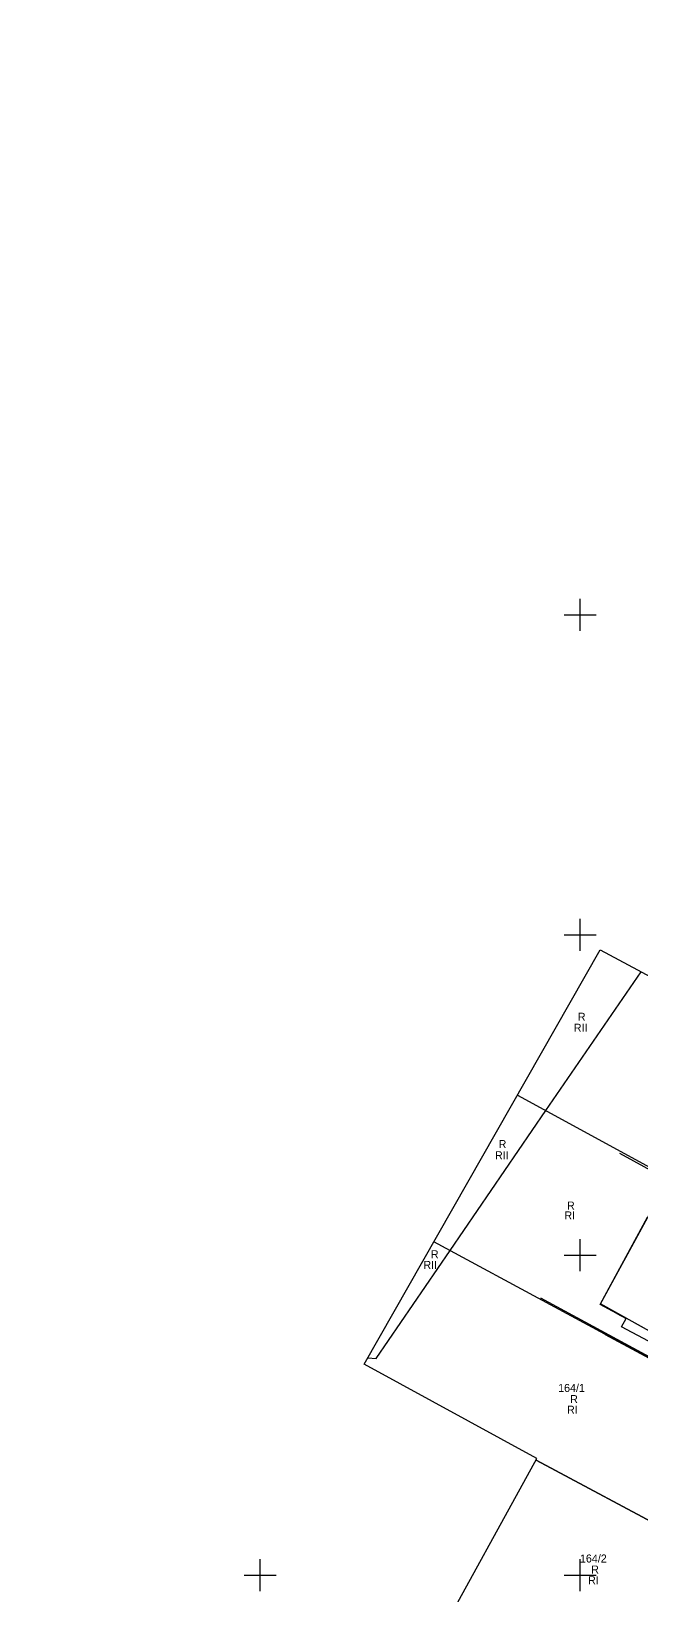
# Model space of a CAD drawing. Extents: x 7449598 to 7450455, y 5563374 to 5564952.
# Drawn here: x 7449864.2 to 7449959.6, y 5564096.8 to 5564341.2 of the extents above; entities that cross this region are included whole.
import ezdxf

# ---------------------------------------------------------------- set-up
doc = ezdxf.new("R2010")
doc.units = 0
for name, color, linetype in [('EDZPD_219', 7, 'Continuous'), ('SZOPO_902', 7, 'Continuous'), ('Warstwa 24', 7, 'Continuous'), ('Warstwa 26', 7, 'Continuous'), ('Warstwa 28', 7, 'Continuous'), ('Warstwa 29', 7, 'Continuous'), ('Warstwa 3', 7, 'Continuous'), ('Warstwa 60', 7, 'Continuous'), ('Warstwa 8', 7, 'Continuous')]:
    doc.layers.add(name, color=color, linetype=linetype)

msp = doc.modelspace()

# ---------------------------------------------------------------- linework, layer by layer
at = {"layer": 'EDZPD_219'}
for p, q in [((7449940.23, 5564174.99), (7449996.8, 5564144.12)), ((7449984.03, 5564121.35), (7449927.17, 5564152.07)), ((7449972.77, 5564102.1), (7449943.14, 5564117.99))]:
    msp.add_line(p, q, dxfattribs=at)
at = {"layer": 'SZOPO_902'}
for points in [[(7449995.95, 5564144.09), (7449956.22, 5564165.88)], [(7449943.8, 5564143.32), (7449984.02, 5564121.55), (7449987.78, 5564128.72)]]:
    msp.add_lwpolyline(points, dxfattribs=at)
at = {"layer": 'Warstwa 29'}
for p, q in [((7449955.74, 5564140.88), (7449957.19, 5564140.09)), ((7449957.19, 5564140.09), (7449955.74, 5564140.88)), ((7449956.47, 5564138.77), (7449957.19, 5564140.09)), ((7449953.94, 5564137.61), (7449984.03, 5564121.35)), ((7449984.03, 5564121.35), (7449953.94, 5564137.61)), ((7449963.25, 5564135.2), (7449956.47, 5564138.77)), ((7449972.77, 5564102.1), (7449943.14, 5564117.99)), ((7449943.14, 5564117.99), (7449972.77, 5564102.1))]:
    msp.add_line(p, q, dxfattribs=at)
for points in [[(7449916.85, 5564133.94), (7449918.12, 5564133.84), (7449929.69, 5564150.71), (7449944.68, 5564172.56), (7449959.56, 5564194.26)], [(7449955.74, 5564140.88), (7449953.17, 5564142.27), (7449960.58, 5564155.91), (7449960.96, 5564156.64), (7449970.16, 5564151.66)]]:
    msp.add_lwpolyline(points, dxfattribs=at)
at = {"layer": 'Warstwa 3'}
msp.add_lwpolyline([(7449960.57, 5564155.91), (7449968.73, 5564151.48), (7449964.89, 5564144.19), (7449966.57, 5564143.27), (7449965.09, 5564140.66), (7449963.45, 5564141.59), (7449961.33, 5564137.85), (7449953.22, 5564142.38)], close=True, dxfattribs=at)
msp.add_lwpolyline([(7449963.22, 5564154.47), (7449968.73, 5564151.48), (7449964.89, 5564144.19), (7449966.57, 5564143.27), (7449965.09, 5564140.66), (7449963.45, 5564141.59), (7449961.33, 5564137.85), (7449955.78, 5564140.95)], dxfattribs=at)
at = {"layer": 'Warstwa 60'}
for p, q in [((7449950, 5564247.5), (7449950, 5564252.5)), ((7449947.5, 5564250), (7449952.5, 5564250)), ((7449950, 5564247.5), (7449950, 5564250)), ((7449950, 5564197.5), (7449950, 5564202.5)), ((7449947.5, 5564200), (7449952.5, 5564200)), ((7449950, 5564147.5), (7449950, 5564152.5)), ((7449947.5, 5564150), (7449952.5, 5564150)), ((7449900, 5564097.5), (7449900, 5564102.5)), ((7449950, 5564097.5), (7449950, 5564102.5)), ((7449897.5, 5564100), (7449902.5, 5564100)), ((7449947.5, 5564100), (7449952.5, 5564100))]:
    msp.add_line(p, q, dxfattribs=at)
at = {"layer": 'Warstwa 8'}
msp.add_lwpolyline([(7450242.25, 5564757.19), (7450281.76, 5564736.22), (7450381.95, 5564923.76), (7450454.95, 5564884.92), (7450405.4, 5564791.85), (7450392.83, 5564798.55), (7450342.94, 5564703.75), (7450227.05, 5564484.37), (7450154.83, 5564348.79), (7449690.29, 5563497.19), (7449618.91, 5563522.75), (7449629.01, 5563547.14), (7449943.26, 5564118.2), (7449916.28, 5564132.94), (7449953.15, 5564197.69), (7449979.3, 5564183.67), (7450084.83, 5564375.48), (7450052.49, 5564392.85)], close=True, dxfattribs=at)

# ---------------------------------------------------------------- texts
at = {"layer": 'Warstwa 24'}
for s, p in [('164/1', (7449946.58, 5564128.62)), ('164/2', (7449949.99, 5564101.98))]:
    msp.add_text(s, height=1.25, dxfattribs=at).set_placement(p)
at = {"layer": 'Warstwa 26'}
for s, p in [('RII', (7449949.03, 5564184.88)), ('RII', (7449936.71, 5564164.96)), ('RI', (7449947.56, 5564155.57)), ('RII', (7449925.52, 5564147.83)), ('RI', (7449947.97, 5564125.22)), ('RI', (7449951.25, 5564098.59))]:
    msp.add_text(s, height=1.25, dxfattribs=at).set_placement(p)
at = {"layer": 'Warstwa 28'}
for p in [(7449949.66, 5564186.6), (7449937.28, 5564166.71), (7449947.96, 5564157.11), (7449926.69, 5564149.5), (7449948.46, 5564126.88), (7449951.74, 5564100.26)]:
    msp.add_text('R', height=1.25, dxfattribs=at).set_placement(p)

doc.saveas('drawing.dxf')
